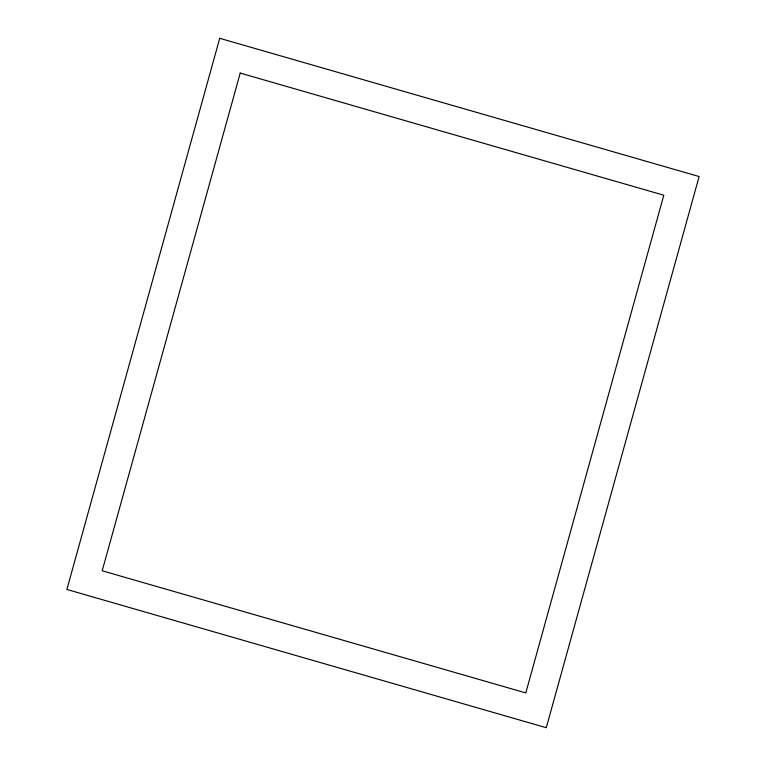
<?xml version="1.0" encoding="UTF-8"?>
<svg xmlns="http://www.w3.org/2000/svg" width="766" height="766" viewBox="0 0 766 766"><rect width="100%" height="100%" fill="white"/><g stroke="black" fill="none" stroke-linecap="round" stroke-linejoin="round"><path stroke-width="1.15" d="M219.727 38.3L66.881 589.456L546.273 727.7L699.119 176.544L219.727 38.3M240.218 73.076L102.194 570.775L525.782 692.924L663.806 195.225L240.218 73.076"/></g></svg>
